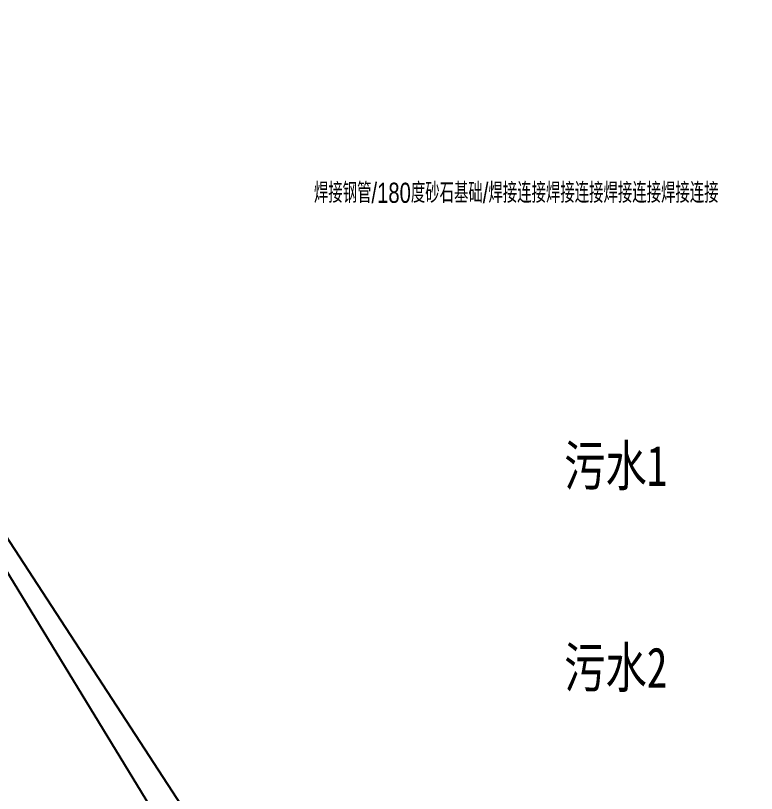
# Model space of a CAD drawing. Extents: x 529262 to 576451, y 2694391 to 2717535.
# Drawn here: x 569531 to 571366, y 2711801 to 2713728 of the extents above; entities that cross this region are included whole.
import ezdxf
from ezdxf.enums import TextEntityAlignment as Align

# ---------------------------------------------------------------- set-up
doc = ezdxf.new("R2010")
doc.units = 0
doc.layers.add('PP-COM', color=7, linetype='Continuous')
doc.layers.add('纵断_分栏文字', color=7, linetype='Continuous')
doc.styles.add('SMEDI', font='smsim.shx', dxfattribs={"width": 0.75, "height": 3.5, "bigfont": 'smfs.shx'})
doc.styles.add('宋体', font='', dxfattribs={"width": 0.75})
doc.styles.get('宋体').set_extended_font_data('SimSun')

msp = doc.modelspace()

# ---------------------------------------------------------------- linework, layer by layer
at = {"layer": 'Defpoints', "color": 1}
for p, q in [((568666.154, 2713728.156), (571774.768, 2708643.518)), ((571979.435, 2708647.368), (568666.154, 2713728.156))]:
    msp.add_line(p, q, dxfattribs=at)

# ---------------------------------------------------------------- texts
at = {"layer": 'PP-COM', "color": 2, "style": '宋体', "width": 0.75}
for s, p in [('污水1', (570889.626, 2712562.723)), ('污水2', (570889.626, 2712062.723))]:
    msp.add_text(s, height=100, dxfattribs=at).set_placement(p)
at = {"layer": '纵断_分栏文字', "style": 'SMEDI', "width": 0.75}
msp.add_text('焊接钢管/180度砂石基础/焊接连接焊接连接焊接连接焊接连接', height=50, dxfattribs=at).set_placement((570771, 2713289.014), align=Align.MIDDLE_CENTER)

doc.saveas('drawing.dxf')
